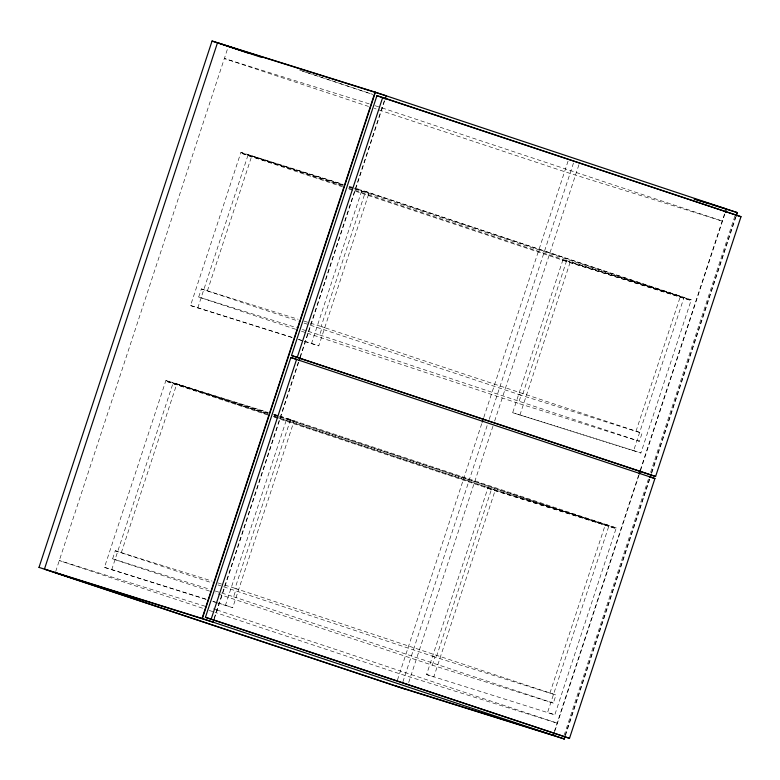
<?xml version="1.0" encoding="UTF-8"?>
<svg xmlns="http://www.w3.org/2000/svg" width="780" height="780" viewBox="0 0 780 780"><rect width="100%" height="100%" fill="white"/><g stroke="black" fill="none" stroke-linecap="round" stroke-linejoin="round"><path stroke-width="0.58" stroke-dasharray="3.9 2.92" d="M55.663 571.603L227.994 47.453M206.183 599.381L104.452 567.372L165.916 380.445L268.466 412.581M292.266 337.555L190.534 305.546L240.903 152.363L343.463 184.499M209.557 591.103L112.612 558.85L115.274 550.758L212.072 581.081M295.649 329.277L198.695 297.024L201.357 288.931L298.155 319.254M111.696 569.78L173.15 382.853L267.647 412.464M197.779 307.954L248.137 154.772L342.635 184.373M121.309 552.698L176.777 383.994L267.901 414.307M207.402 290.872L251.774 155.903M214.042 618.618L298.477 361.803M299.998 357.172L384.511 100.152M214.344 618.716L298.779 361.901M300.3 357.269L384.813 100.24M218.536 603.115L225.449 605.28L286.904 418.363L616.278 527.923L554.814 714.841L426.582 674.524L488.036 487.598L609.034 525.515L547.579 712.433L554.814 714.841M304.619 341.289L311.532 343.453L361.901 190.271L691.265 299.832L640.907 453.014L512.665 412.698L563.033 259.516L684.031 297.424L633.662 450.606L512.665 412.698M290.521 419.63L235.053 588.334L555.984 695.019L553.322 703.121L432.325 665.203L215.329 593.024M215.163 590.986L233.6 596.768L236.272 588.666M308.168 331.325L319.693 334.942L322.354 326.84M216.557 602.638L232.694 607.688L294.148 420.771L280.322 416.432M298.028 339.358L318.776 345.862L369.135 192.679L355.31 188.351M397.43 680.092L481.865 423.277M483.766 417.495L568.581 159.53M402.841 682.003L487.656 424.027M489.177 419.406L573.622 162.591M408.671 682.549L493.106 425.734M494.627 421.112L579.062 164.297M432.325 665.203L434.986 657.101M307.183 333.119L518.408 403.377L521.069 395.275M566.66 260.647L522.288 395.616L304.083 323.096M616.278 527.923L495.281 490.006L433.816 676.933L426.582 674.524M519.909 415.106L570.268 261.924L691.265 299.832M549.939 693.079L605.407 524.375M636.022 431.252L680.394 296.293L365.508 191.539L321.136 326.508L642.067 433.192L639.405 441.285L518.408 403.377M554.268 731.786L638.703 474.971M640.224 470.35L724.727 213.32M554.882 730.938L639.005 475.069M640.526 470.447L725.029 213.418M564.125 735.374L648.404 479.037M650.588 472.397L734.877 216.05M565.13 735.404L649.565 478.589M651.466 472.807L735.52 217.142M565.432 735.501L649.867 478.686M651.768 472.894L735.823 217.24M369.223 103.886L224.367 58.5L368.531 106.451M375.014 105.7L382.268 107.971M349.226 186.303L353.837 187.746M354.988 188.107L361.901 190.271M343.239 185.172L240.679 153.036L342.673 186.888M349.001 186.976L691.041 300.505L570.043 262.597L348.27 188.819M247.923 155.444L343.561 185.416M349.323 187.22L352.784 188.302M353.935 188.662L368.921 193.352M562.809 260.189L683.807 298.096M303.917 321.067L324.763 327.639M518.661 394.475L642.067 433.192M198.695 297.024L296.644 327.717M302.406 329.521L307.018 330.964M190.534 305.546L291.944 337.321M298.857 339.485L303.469 340.928M274.228 414.385L278.84 415.828M279.991 416.188L286.904 418.363M273.41 414.268L279.162 416.072M268.252 413.254L165.691 381.118L267.677 414.979M274.014 415.058L616.054 528.596L495.056 490.678L273.273 416.91M172.926 383.526L268.573 413.498M274.336 415.301L277.797 416.383M278.947 416.744L293.923 421.444M487.822 488.27L608.819 526.188M217.834 582.894L223.587 584.698M224.747 585.058L238.68 589.466M432.569 656.302L555.984 695.019M112.612 558.85L209.401 589.183M104.452 567.372L207.012 599.508M212.774 601.312L217.386 602.755M213.096 601.556L215.407 602.277M205.306 606.313L59.3 560.557L203.463 608.517M213.418 608.849L217.201 610.038M299.608 70.054L372.518 94.302M302.25 71.038L306.881 72.579M308.032 72.959L372.791 94.497M381.966 107.884L722.495 221.149L564.593 171.668L374.293 108.371M240.903 152.363L342.722 186.225M348.494 188.146L570.268 261.924M201.357 288.931L298.516 321.175M319.693 334.942L639.405 441.285M301.421 331.198L306.033 332.728M311.532 343.453L318.776 345.862M633.662 450.606L640.907 453.014M290.296 420.303L605.183 525.047M273.673 416.218L491.673 488.738L436.205 657.442L217.99 584.922M165.916 380.445L267.735 414.316M273.497 416.237L275.808 416.998M276.959 417.388L495.281 490.006M115.274 550.758L212.433 583.001M233.6 596.768L553.322 703.121M225.449 605.28L232.694 607.688M216.899 609.941L557.427 723.206L399.526 673.735L214.997 612.349M209.225 610.428L213.837 611.968"/><path stroke-width="1.17" d="M39 567.382L212.053 41.028L375.404 92.215L202.342 618.569L39 567.382L400.94 687.784L564.291 738.972L565.051 736.651M205.423 617.341L290.843 357.532L296.595 359.336L211.175 619.135L205.423 617.341L569.498 738.328L654.917 478.53L290.843 357.532M291.515 355.505L376.925 95.706L382.678 97.51L741 216.703L655.58 476.502L291.515 355.505L655.58 476.502M297.258 357.308L382.678 97.51M213.964 619.866L213.203 622.177L55.302 572.705M299.159 360.74L300.3 357.269M385.174 99.138L386.266 95.823L228.355 46.352M482.245 422.126L483.385 418.655M639.083 473.821L640.224 470.35M554.19 733.044L553.429 735.355L395.528 685.883M639.385 473.918L640.526 470.447M725.4 212.316L726.482 209.001L694.892 199.105M563.989 738.875L564.749 736.564M649.945 477.428L650.705 475.118M735.901 215.992L737.042 212.521M650.247 477.526L651.388 474.055M736.203 216.079L737.344 212.618L375.102 92.118L202.04 618.472L564.291 738.972M694.171 199.085L709.234 203.804M711.545 204.526L737.344 212.618M741 216.703L376.925 95.706M649.165 476.726L654.917 478.53M261.807 57.476L217.503 42.734L44.441 569.088L406.39 689.491M212.053 41.028L249.064 53.342M211.175 619.135L569.498 738.328"/></g></svg>
